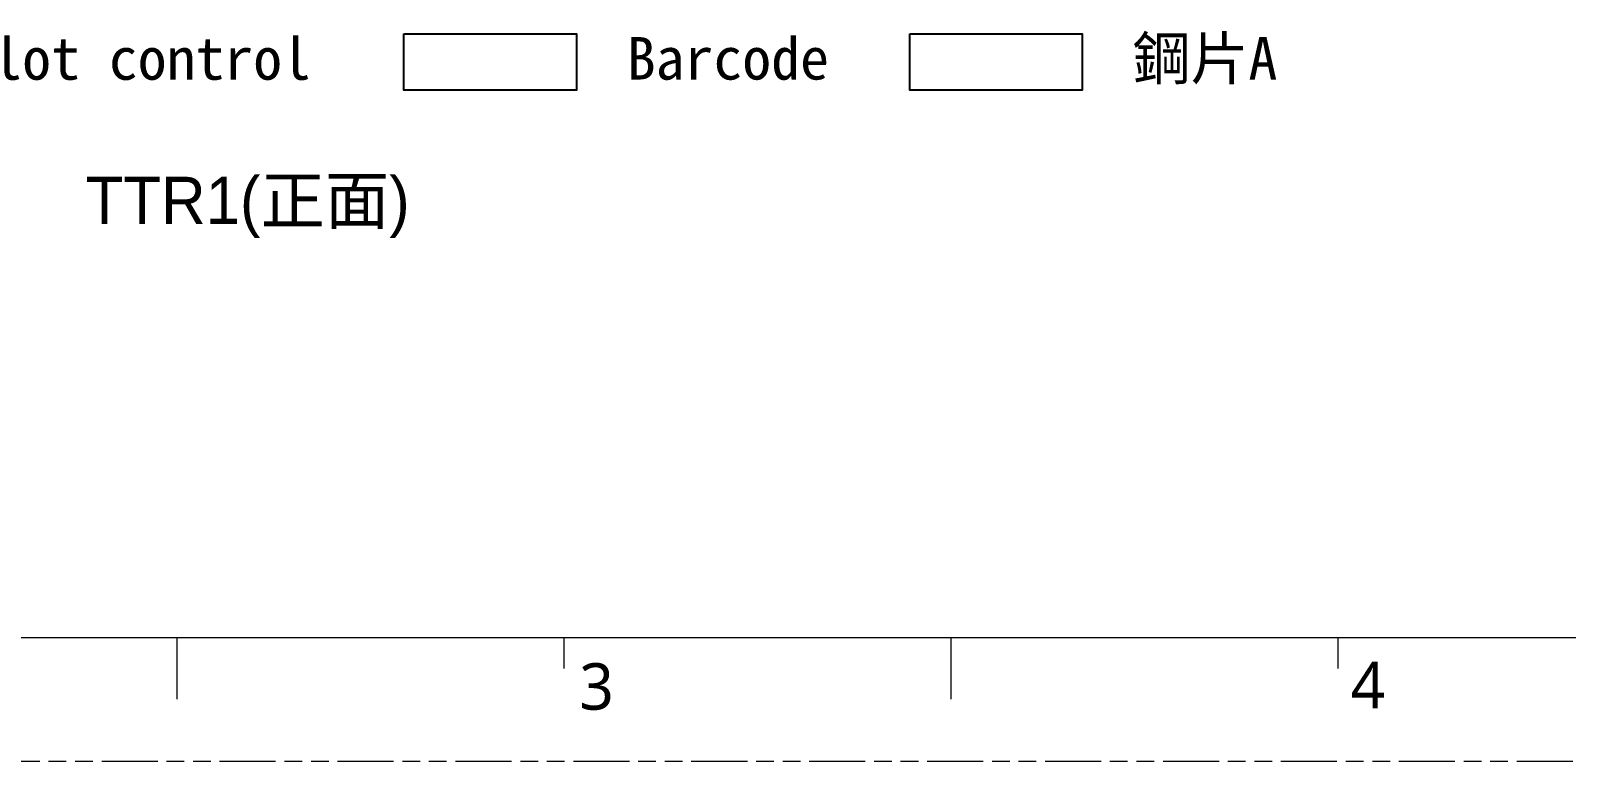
# Model space of a CAD drawing. Extents: x 2864 to 3941, y 2420 to 3182.
# Drawn here: x 3132.4 to 3392.8, y 2420.4 to 2544.2 of the extents above; entities that cross this region are included whole.
import ezdxf

# ---------------------------------------------------------------- set-up
doc = ezdxf.new("R2010")
doc.units = 0
doc.linetypes.add('PHANTOM', pattern=[29.5, 9.5, -1.5, 3, -1.5, 3, -1.5, 9.5])
doc.layers.get('0').update_dxf_attribs({"lineweight": 0})
doc.layers.add('0PAPERF', color=2, linetype='PHANTOM', lineweight=0, plot=False)
for name, color, linetype in [('barcode-t', 6, 'Continuous'), ('susa-t', 2, 'Continuous'), ('ttr1_panel', 255, 'Continuous')]:
    doc.layers.add(name, color=color, linetype=linetype)
doc.layers.add('備註', color=1, linetype='Continuous', lineweight=0)
doc.styles.get("Standard").update_dxf_attribs({"font": 'simplex.shx', "height": 2.7})

msp = doc.modelspace()

# ---------------------------------------------------------------- linework, layer by layer
at = {"lineweight": 0}
for p, q in [((2894.63174, 2441.38617), (3908.06702, 2441.38617)), ((3157.17974, 2441.38617), (3157.17974, 2430.88425)), ((3222.81674, 2441.38617), (3222.81674, 2436.13521)), ((3288.45374, 2441.38617), (3288.45374, 2430.88425)), ((3354.09074, 2441.38617), (3354.09074, 2436.13521))]:
    msp.add_line(p, q, dxfattribs=at)
at = {"layer": '0PAPERF'}
msp.add_line((2941.45782, 2441.38617), (3908.06702, 2441.38617), dxfattribs=at)
at = {"layer": 'barcode-t', "linetype": 'Continuous'}
msp.add_lwpolyline([(3195.68816, 2543.68965), (3224.94127, 2543.68965), (3224.94127, 2534.16538), (3195.68816, 2534.16538)], close=True, dxfattribs=at)
at = {"layer": 'susa-t', "linetype": 'Continuous'}
msp.add_lwpolyline([(3281.48244, 2543.68965), (3310.73556, 2543.68965), (3310.73556, 2534.16538), (3281.48244, 2534.16538)], close=True, dxfattribs=at)
at = {"layer": '備註', "color": 2, "linetype": 'PHANTOM', "lineweight": 0}
msp.add_line((2864.43501, 2420.38233), (3941.15578, 2420.38233), dxfattribs=at)

# ---------------------------------------------------------------- texts
at = {"char_height": 7.87644, "width": 4.7954102, "attachment_point": 1}
for s, insert in [('{\\fMicrosoft JhengHei|b0|i0|c136|p0;\\C0;3}', (3225.43314, 2437.00809)), ('{\\fMicrosoft JhengHei|b0|i0|c136|p0;\\C0;4}', (3356.25185, 2437.23548))]:
    msp.add_mtext(s, dxfattribs=dict(at, insert=insert))
at = {"layer": 'barcode-t', "linetype": 'Continuous', "insert": (3233.48686, 2543.15696), "char_height": 7.2, "width": 55.1807901, "attachment_point": 1}
msp.add_mtext('{\\fSimSun|b0|i0|c134|p2;Barcode}', dxfattribs=at)
at = {"layer": 'susa-t', "linetype": 'Continuous', "insert": (3319.28114, 2543.15696), "char_height": 7.2, "width": 55.1807901, "attachment_point": 1}
msp.add_mtext('{\\fSimSun|b0|i0|c134|p2;\\M+5E493\\M+5C6ACA}', dxfattribs=at)
at = {"layer": 'ttr1_panel', "linetype": 'Continuous', "insert": (3126.05502, 2543.13332), "char_height": 7.2, "width": 55.1807901, "attachment_point": 1}
msp.add_mtext('{\\fSimSun|b0|i0|c134|p2;lot control}', dxfattribs=at)
at = {"layer": '備註', "linetype": 'Continuous', "insert": (3141.72298, 2519.48286), "char_height": 8, "width": 62.6658787, "attachment_point": 1}
msp.add_mtext('{\\fPMingLiU-ExtB|b0|i0|c136|p0;TTR1(\\f新細明體|b0|i0|c136|p18;正面\\fPMingLiU-ExtB|b0|i0|c136|p0;)}', dxfattribs=at)

doc.saveas('drawing.dxf')
